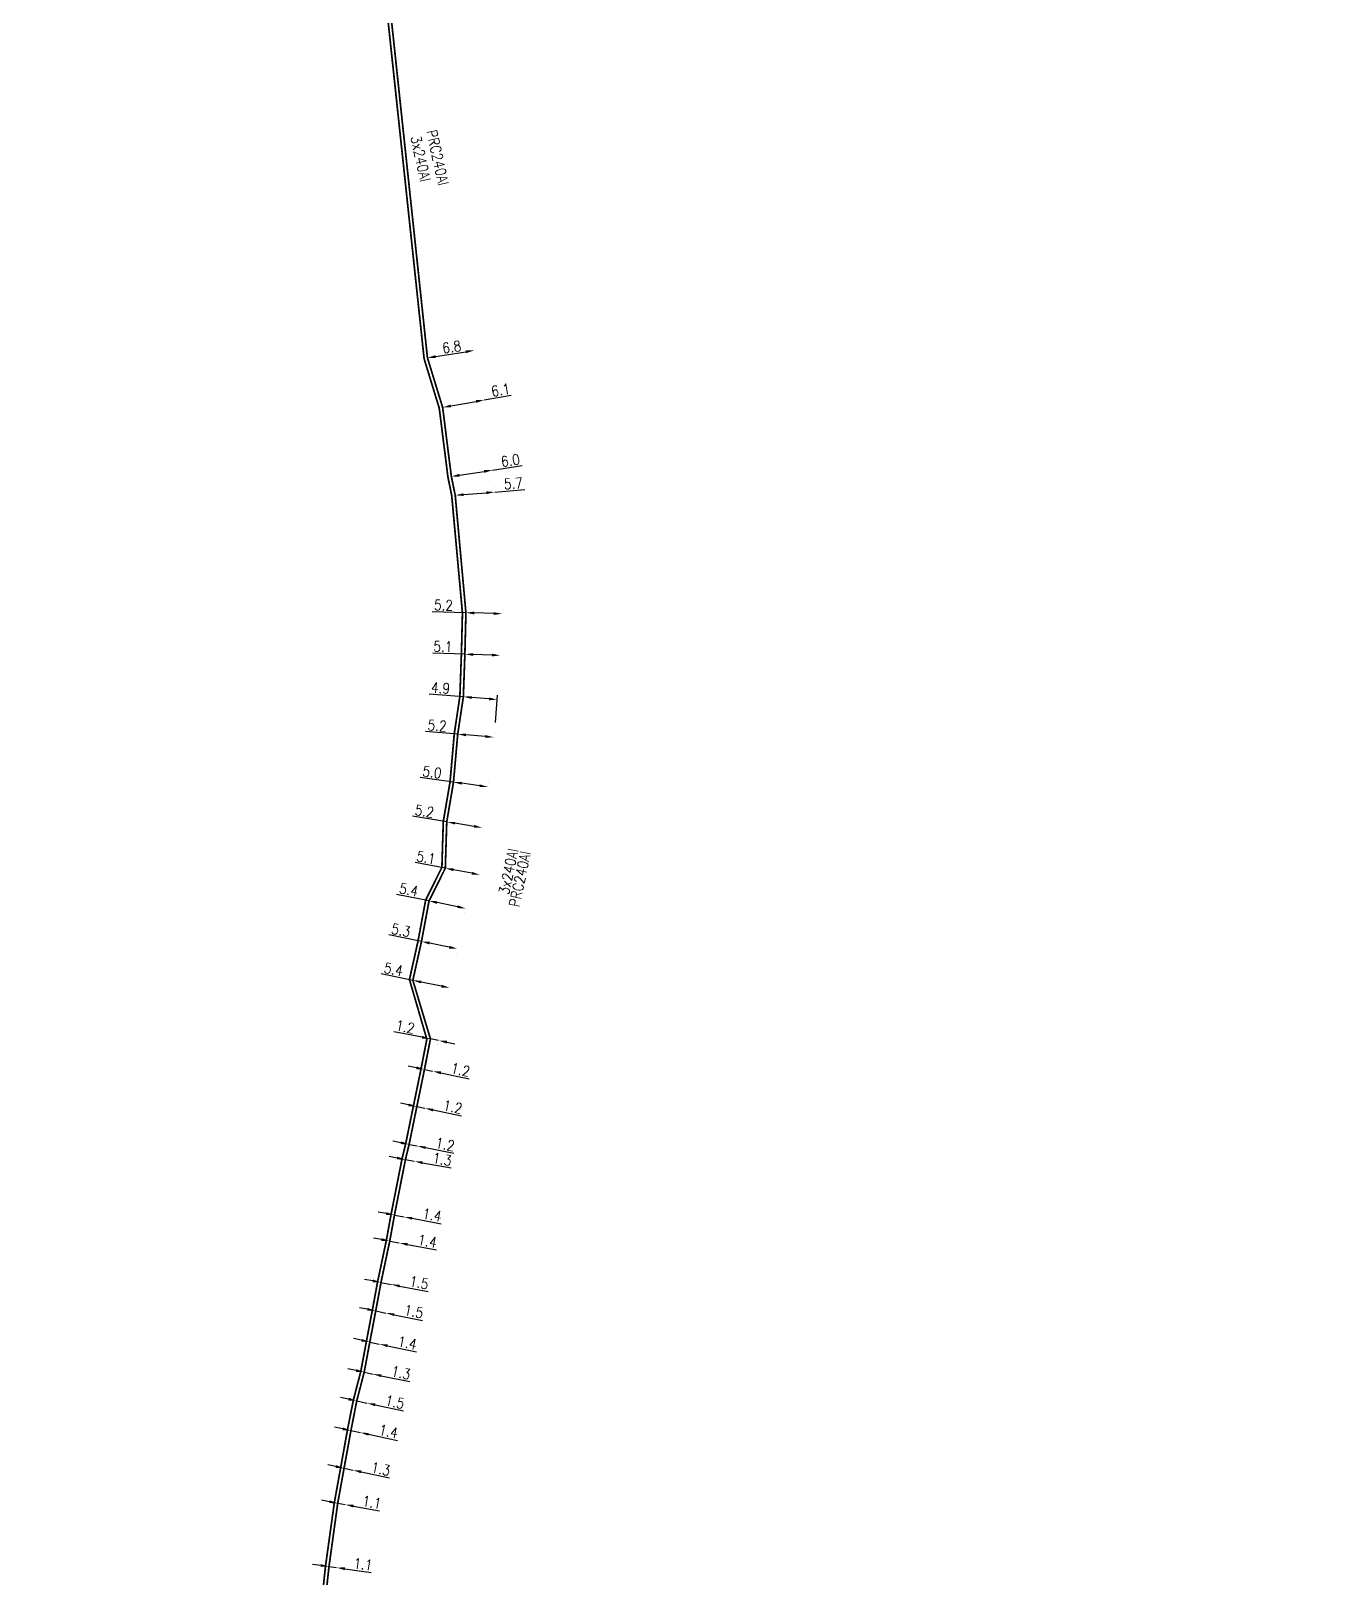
# Model space of a CAD drawing. Header units: millimetres. Extents: x 146000 to 146986, y 142991 to 144001.
# Drawn here: x 146295.6 to 146483.2, y 143273.3 to 143496 of the extents above; entities that cross this region are included whole.
import ezdxf
from ezdxf.enums import TextEntityAlignment as Align

# ---------------------------------------------------------------- set-up
doc = ezdxf.new("R2010")
doc.units = ezdxf.units.MM
doc.header["$PDMODE"] = 34
doc.layers.get('Defpoints').update_dxf_attribs({"linetype": 'CONTINUOUS'})
doc.layers.add('M_100', color=7, linetype='M_ST_6')
doc.layers.add('M_130', color=3, linetype='M_ST_15')
doc.styles.get("Standard").update_dxf_attribs({"font": 'romans.shx', "width": 0.85})
doc.linetypes.add('M_ST_15', pattern='A,5,-0.3,["XX",Standard,S=1,R=0,X=0,Y=-0.5],-2.5', length=7.8)
doc.linetypes.add('M_ST_6', pattern='A,5,-0.3,["||",Standard,S=1,R=0,X=0.35,Y=-0.5],-1.6', length=6.9)
doc.dimstyles.get("Standard").update_dxf_attribs({"dimtxt": 1.5, "dimasz": 1.2, "dimexe": 0.625, "dimexo": 0.625, "dimgap": 0.25, "dimtad": 1, "dimdec": 1, "dimzin": 0, "dimdsep": 46, "dimtxsty": 'Standard', "dimcen": -0.5, "dimadec": 0, "dimazin": 0, "dimtfac": 1, "dimtdec": 1, "dimtmove": 0, "dimatfit": 3, "dimfxl": 0, "dimtolj": 1, "dimtzin": 0, "dimarcsym": 0})

# ---------------------------------------------------------------- blocks, each defined once
blk = doc.blocks.new('*D62')
at = {"layer": 'Defpoints', "color": 0, "linetype": 'Continuous', "transparency": 16777216}
for p in [(146338.57, 143274.8), (146338.57, 143274.8), (146339.66, 143274.65)]:
    blk.add_point(p, dxfattribs=at)
at = {"layer": 'M_130', "color": 0, "linetype": 'Continuous', "lineweight": -2, "transparency": 16777216}
for p, q in [((146337.38, 143274.96), (146336.19, 143275.12)), ((146338.57, 143274.8), (146339.66, 143274.65)), ((146340.85, 143274.49), (146344.64, 143273.97))]:
    blk.add_line(p, q, dxfattribs=at)
at = {"layer": 'M_130', "color": 0, "linetype": 'Continuous', "transparency": 16777216}
for points in [[(146337.4, 143275.16), (146337.35, 143274.76), (146338.57, 143274.8)], [(146340.87, 143274.69), (146340.82, 143274.29), (146339.66, 143274.65)]]:
    blk.add_solid(points, dxfattribs=at)
at = {"layer": 'M_130', "color": 0, "linetype": 'Continuous', "transparency": 16777216, "insert": (146343.47, 143275.14), "char_height": 1.5, "attachment_point": 5, "rotation": 352.2628}
blk.add_mtext('\\A1;1.1', dxfattribs=at)
blk = doc.blocks.new('*D63')
at = {"layer": 'Defpoints', "color": 0, "linetype": 'Continuous', "transparency": 16777216}
for p in [(146339.83, 143283.93), (146339.83, 143283.93), (146340.91, 143283.73)]:
    blk.add_point(p, dxfattribs=at)
at = {"layer": 'M_130', "color": 0, "linetype": 'Continuous', "lineweight": -2, "transparency": 16777216}
for p, q in [((146338.65, 143284.14), (146337.47, 143284.35)), ((146339.83, 143283.93), (146340.91, 143283.73)), ((146342.09, 143283.52), (146345.86, 143282.84))]:
    blk.add_line(p, q, dxfattribs=at)
at = {"layer": 'M_130', "color": 0, "linetype": 'Continuous', "transparency": 16777216}
for points in [[(146338.68, 143284.33), (146338.61, 143283.94), (146339.83, 143283.93)], [(146342.13, 143283.72), (146342.06, 143283.32), (146340.91, 143283.73)]]:
    blk.add_solid(points, dxfattribs=at)
at = {"layer": 'M_130', "color": 0, "linetype": 'Continuous', "transparency": 16777216, "insert": (146344.74, 143284.06), "char_height": 1.5, "attachment_point": 5, "rotation": 349.8105}
blk.add_mtext('\\A1;1.1', dxfattribs=at)
blk = doc.blocks.new('*D64')
at = {"layer": 'Defpoints', "color": 0, "linetype": 'Continuous', "transparency": 16777216}
for p in [(146340.74, 143288.96), (146340.74, 143288.96), (146342.01, 143288.7)]:
    blk.add_point(p, dxfattribs=at)
at = {"layer": 'M_130', "color": 0, "linetype": 'Continuous', "lineweight": -2, "transparency": 16777216}
for p, q in [((146339.57, 143289.21), (146338.39, 143289.46)), ((146340.74, 143288.96), (146342.01, 143288.7)), ((146343.19, 143288.45), (146347.29, 143287.58))]:
    blk.add_line(p, q, dxfattribs=at)
at = {"layer": 'M_130', "color": 0, "linetype": 'Continuous', "transparency": 16777216}
for points in [[(146339.61, 143289.41), (146339.53, 143289.02), (146340.74, 143288.96)], [(146343.23, 143288.64), (146343.15, 143288.25), (146342.01, 143288.7)]]:
    blk.add_solid(points, dxfattribs=at)
at = {"layer": 'M_130', "color": 0, "linetype": 'Continuous', "transparency": 16777216, "insert": (146346.03, 143288.87), "char_height": 1.5, "attachment_point": 5, "rotation": 348.0854}
blk.add_mtext('\\A1;1.3', dxfattribs=at)
blk = doc.blocks.new('*D65')
at = {"layer": 'Defpoints', "color": 0, "linetype": 'Continuous', "transparency": 16777216}
for p in [(146341.73, 143294.39), (146341.73, 143294.39), (146343.1, 143294.1)]:
    blk.add_point(p, dxfattribs=at)
at = {"layer": 'M_130', "color": 0, "linetype": 'Continuous', "lineweight": -2, "transparency": 16777216}
for p, q in [((146340.55, 143294.64), (146339.38, 143294.89)), ((146341.73, 143294.39), (146343.1, 143294.1)), ((146341.6, 143293.78), (146341.6, 143293.78)), ((146342.97, 143293.49), (146342.97, 143293.49)), ((146344.27, 143293.86), (146348.43, 143292.98))]:
    blk.add_line(p, q, dxfattribs=at)
at = {"layer": 'M_130', "color": 0, "linetype": 'Continuous', "transparency": 16777216}
for points in [[(146340.59, 143294.84), (146340.51, 143294.44), (146341.73, 143294.39)], [(146344.31, 143294.05), (146344.23, 143293.66), (146343.1, 143294.1)]]:
    blk.add_solid(points, dxfattribs=at)
at = {"layer": 'M_130', "color": 0, "linetype": 'Continuous', "transparency": 16777216, "insert": (146347.14, 143294.27), "char_height": 1.5, "attachment_point": 5, "rotation": 348.0958}
blk.add_mtext('\\A1;1.4', dxfattribs=at)
blk = doc.blocks.new('*D66')
at = {"layer": 'Defpoints', "color": 0, "linetype": 'Continuous', "transparency": 16777216}
for p in [(146342.57, 143298.67), (146342.57, 143298.67), (146344.04, 143298.35)]:
    blk.add_point(p, dxfattribs=at)
at = {"layer": 'M_130', "color": 0, "linetype": 'Continuous', "lineweight": -2, "transparency": 16777216}
for p, q in [((146341.4, 143298.92), (146340.22, 143299.18)), ((146342.57, 143298.67), (146344.04, 143298.35)), ((146345.21, 143298.1), (146349.31, 143297.22))]:
    blk.add_line(p, q, dxfattribs=at)
at = {"layer": 'M_130', "color": 0, "linetype": 'Continuous', "transparency": 16777216}
for points in [[(146341.44, 143299.12), (146341.36, 143298.73), (146342.57, 143298.67)], [(146345.25, 143298.3), (146345.17, 143297.91), (146344.04, 143298.35)]]:
    blk.add_solid(points, dxfattribs=at)
at = {"layer": 'M_130', "color": 0, "linetype": 'Continuous', "transparency": 16777216, "insert": (146348.06, 143298.51), "char_height": 1.5, "attachment_point": 5, "rotation": 347.8455}
blk.add_mtext('\\A1;1.5', dxfattribs=at)
blk = doc.blocks.new('*D67')
at = {"layer": 'Defpoints', "color": 0, "linetype": 'Continuous', "transparency": 16777216}
for p in [(146343.64, 143302.8), (146343.64, 143302.8), (146344.91, 143302.54)]:
    blk.add_point(p, dxfattribs=at)
at = {"layer": 'M_130', "color": 0, "linetype": 'Continuous', "lineweight": -2, "transparency": 16777216}
for p, q in [((146342.47, 143303.05), (146341.29, 143303.29)), ((146343.51, 143302.19), (146343.51, 143302.19)), ((146343.64, 143302.8), (146344.91, 143302.54)), ((146346.09, 143302.29), (146350.19, 143301.44))]:
    blk.add_line(p, q, dxfattribs=at)
at = {"layer": 'M_130', "color": 0, "linetype": 'Continuous', "transparency": 16777216}
for points in [[(146342.51, 143303.24), (146342.43, 143302.85), (146343.64, 143302.8)], [(146346.13, 143302.49), (146346.05, 143302.1), (146344.91, 143302.54)]]:
    blk.add_solid(points, dxfattribs=at)
at = {"layer": 'M_130', "color": 0, "linetype": 'Continuous', "transparency": 16777216, "insert": (146348.93, 143302.72), "char_height": 1.5, "attachment_point": 5, "rotation": 348.2087}
blk.add_mtext('\\A1;1.3', dxfattribs=at)
blk = doc.blocks.new('*D68')
at = {"layer": 'Defpoints', "color": 0, "linetype": 'Continuous', "transparency": 16777216}
for p in [(146344.45, 143307.15), (146344.45, 143307.15), (146345.82, 143306.86)]:
    blk.add_point(p, dxfattribs=at)
at = {"layer": 'M_130', "color": 0, "linetype": 'Continuous', "lineweight": -2, "transparency": 16777216}
for p, q in [((146343.27, 143307.4), (146342.1, 143307.65)), ((146344.45, 143307.15), (146345.82, 143306.86)), ((146346.99, 143306.61), (146351.15, 143305.73))]:
    blk.add_line(p, q, dxfattribs=at)
at = {"layer": 'M_130', "color": 0, "linetype": 'Continuous', "transparency": 16777216}
for points in [[(146343.31, 143307.59), (146343.23, 143307.2), (146344.45, 143307.15)], [(146347.03, 143306.81), (146346.95, 143306.42), (146345.82, 143306.86)]]:
    blk.add_solid(points, dxfattribs=at)
at = {"layer": 'M_130', "color": 0, "linetype": 'Continuous', "transparency": 16777216, "insert": (146349.86, 143307.03), "char_height": 1.5, "attachment_point": 5, "rotation": 348.0673}
blk.add_mtext('\\A1;1.4', dxfattribs=at)
blk = doc.blocks.new('*D69')
at = {"layer": 'Defpoints', "color": 0, "linetype": 'Continuous', "transparency": 16777216}
for p in [(146345.3, 143311.62), (146345.3, 143311.62), (146346.77, 143311.33)]:
    blk.add_point(p, dxfattribs=at)
at = {"layer": 'M_130', "color": 0, "linetype": 'Continuous', "lineweight": -2, "transparency": 16777216}
for p, q in [((146344.12, 143311.86), (146342.95, 143312.09)), ((146345.3, 143311.62), (146346.77, 143311.33)), ((146347.95, 143311.09), (146352.06, 143310.27))]:
    blk.add_line(p, q, dxfattribs=at)
at = {"layer": 'M_130', "color": 0, "linetype": 'Continuous', "transparency": 16777216}
for points in [[(146344.16, 143312.05), (146344.08, 143311.66), (146345.3, 143311.62)], [(146347.99, 143311.29), (146347.91, 143310.9), (146346.77, 143311.33)]]:
    blk.add_solid(points, dxfattribs=at)
at = {"layer": 'M_130', "color": 0, "linetype": 'Continuous', "transparency": 16777216, "insert": (146350.79, 143311.55), "char_height": 1.5, "attachment_point": 5, "rotation": 348.7119}
blk.add_mtext('\\A1;1.5', dxfattribs=at)
blk = doc.blocks.new('*D70')
at = {"layer": 'Defpoints', "color": 0, "linetype": 'Continuous', "transparency": 16777216}
for p in [(146346.06, 143315.73), (146346.06, 143315.73), (146347.53, 143315.45)]:
    blk.add_point(p, dxfattribs=at)
at = {"layer": 'M_130', "color": 0, "linetype": 'Continuous', "lineweight": -2, "transparency": 16777216}
for p, q in [((146344.88, 143315.95), (146343.7, 143316.17)), ((146346.06, 143315.73), (146347.53, 143315.45)), ((146348.71, 143315.22), (146352.83, 143314.44))]:
    blk.add_line(p, q, dxfattribs=at)
at = {"layer": 'M_130', "color": 0, "linetype": 'Continuous', "transparency": 16777216}
for points in [[(146344.92, 143316.15), (146344.84, 143315.75), (146346.06, 143315.73)], [(146348.75, 143315.42), (146348.68, 143315.03), (146347.53, 143315.45)]]:
    blk.add_solid(points, dxfattribs=at)
at = {"layer": 'M_130', "color": 0, "linetype": 'Continuous', "transparency": 16777216, "insert": (146351.55, 143315.71), "char_height": 1.5, "attachment_point": 5, "rotation": 349.2628}
blk.add_mtext('\\A1;1.5', dxfattribs=at)
blk = doc.blocks.new('*D71')
at = {"layer": 'Defpoints', "color": 0, "linetype": 'Continuous', "transparency": 16777216}
for p in [(146347.32, 143321.69), (146347.32, 143321.69), (146348.69, 143321.43)]:
    blk.add_point(p, dxfattribs=at)
at = {"layer": 'M_130', "color": 0, "linetype": 'Continuous', "lineweight": -2, "transparency": 16777216}
for p, q in [((146346.14, 143321.91), (146344.96, 143322.13)), ((146347.32, 143321.69), (146348.69, 143321.43)), ((146349.87, 143321.21), (146354.05, 143320.42))]:
    blk.add_line(p, q, dxfattribs=at)
at = {"layer": 'M_130', "color": 0, "linetype": 'Continuous', "transparency": 16777216}
for points in [[(146346.18, 143322.11), (146346.1, 143321.71), (146347.32, 143321.69)], [(146349.91, 143321.4), (146349.84, 143321.01), (146348.69, 143321.43)]]:
    blk.add_solid(points, dxfattribs=at)
at = {"layer": 'M_130', "color": 0, "linetype": 'Continuous', "transparency": 16777216, "insert": (146352.74, 143321.68), "char_height": 1.5, "attachment_point": 5, "rotation": 349.3393}
blk.add_mtext('\\A1;1.4', dxfattribs=at)
blk = doc.blocks.new('*D72')
at = {"layer": 'Defpoints', "color": 0, "linetype": 'Continuous', "transparency": 16777216}
for p in [(146348, 143325.43), (146348, 143325.43), (146349.38, 143325.18)]:
    blk.add_point(p, dxfattribs=at)
at = {"layer": 'M_130', "color": 0, "linetype": 'Continuous', "lineweight": -2, "transparency": 16777216}
for p, q in [((146346.82, 143325.65), (146345.64, 143325.87)), ((146348, 143325.43), (146349.38, 143325.18)), ((146350.56, 143324.97), (146354.74, 143324.2))]:
    blk.add_line(p, q, dxfattribs=at)
at = {"layer": 'M_130', "color": 0, "linetype": 'Continuous', "transparency": 16777216}
for points in [[(146346.86, 143325.85), (146346.79, 143325.45), (146348, 143325.43)], [(146350.6, 143325.16), (146350.52, 143324.77), (146349.38, 143325.18)]]:
    blk.add_solid(points, dxfattribs=at)
at = {"layer": 'M_130', "color": 0, "linetype": 'Continuous', "transparency": 16777216, "insert": (146353.42, 143325.46), "char_height": 1.5, "attachment_point": 5, "rotation": 349.6111}
blk.add_mtext('\\A1;1.4', dxfattribs=at)
blk = doc.blocks.new('*D73')
at = {"layer": 'Defpoints', "color": 0, "linetype": 'Continuous', "transparency": 16777216}
for p in [(146349.58, 143333.43), (146349.58, 143333.43), (146350.85, 143333.2)]:
    blk.add_point(p, dxfattribs=at)
at = {"layer": 'M_130', "color": 0, "linetype": 'Continuous', "lineweight": -2, "transparency": 16777216}
for p, q in [((146348.4, 143333.65), (146347.22, 143333.87)), ((146349.58, 143333.43), (146350.85, 143333.2)), ((146352.04, 143332.98), (146356.16, 143332.22))]:
    blk.add_line(p, q, dxfattribs=at)
at = {"layer": 'M_130', "color": 0, "linetype": 'Continuous', "transparency": 16777216}
for points in [[(146348.43, 143333.85), (146348.36, 143333.45), (146349.58, 143333.43)], [(146352.07, 143333.18), (146352, 143332.78), (146350.85, 143333.2)]]:
    blk.add_solid(points, dxfattribs=at)
at = {"layer": 'M_130', "color": 0, "linetype": 'Continuous', "transparency": 16777216, "insert": (146354.87, 143333.47), "char_height": 1.5, "attachment_point": 5, "rotation": 349.5712}
blk.add_mtext('\\A1;1.3', dxfattribs=at)
blk = doc.blocks.new('*D74')
at = {"layer": 'Defpoints', "color": 0, "linetype": 'Continuous', "transparency": 16777216}
for p in [(146350.11, 143335.62), (146350.11, 143335.62), (146351.29, 143335.39)]:
    blk.add_point(p, dxfattribs=at)
at = {"layer": 'M_130', "color": 0, "linetype": 'Continuous', "lineweight": -2, "transparency": 16777216}
for p, q in [((146348.93, 143335.85), (146347.76, 143336.09)), ((146349.99, 143335.01), (146349.99, 143335.01)), ((146350.11, 143335.62), (146351.29, 143335.39)), ((146351.17, 143334.78), (146351.17, 143334.78)), ((146352.46, 143335.16), (146356.57, 143334.34))]:
    blk.add_line(p, q, dxfattribs=at)
at = {"layer": 'M_130', "color": 0, "linetype": 'Continuous', "transparency": 16777216}
for points in [[(146348.97, 143336.05), (146348.89, 143335.66), (146350.11, 143335.62)], [(146352.5, 143335.35), (146352.43, 143334.96), (146351.29, 143335.39)]]:
    blk.add_solid(points, dxfattribs=at)
at = {"layer": 'M_130', "color": 0, "linetype": 'Continuous', "transparency": 16777216, "insert": (146355.3, 143335.62), "char_height": 1.5, "attachment_point": 5, "rotation": 348.8306}
blk.add_mtext('\\A1;1.2', dxfattribs=at)
blk = doc.blocks.new('*D75')
at = {"layer": 'Defpoints', "color": 0, "linetype": 'Continuous', "transparency": 16777216}
for p in [(146351.22, 143341.06), (146351.22, 143341.06), (146352.39, 143340.82)]:
    blk.add_point(p, dxfattribs=at)
at = {"layer": 'M_130', "color": 0, "linetype": 'Continuous', "lineweight": -2, "transparency": 16777216}
for p, q in [((146350.04, 143341.3), (146348.87, 143341.54)), ((146351.22, 143341.06), (146352.39, 143340.82)), ((146353.56, 143340.58), (146357.67, 143339.74))]:
    blk.add_line(p, q, dxfattribs=at)
at = {"layer": 'M_130', "color": 0, "linetype": 'Continuous', "transparency": 16777216}
for points in [[(146350.08, 143341.49), (146350, 143341.1), (146351.22, 143341.06)], [(146353.6, 143340.77), (146353.52, 143340.38), (146352.39, 143340.82)]]:
    blk.add_solid(points, dxfattribs=at)
at = {"layer": 'M_130', "color": 0, "linetype": 'Continuous', "transparency": 16777216, "insert": (146356.4, 143341.02), "char_height": 1.5, "attachment_point": 5, "rotation": 348.428}
blk.add_mtext('\\A1;1.2', dxfattribs=at)
blk = doc.blocks.new('*D76')
at = {"layer": 'Defpoints', "color": 0, "linetype": 'Continuous', "transparency": 16777216}
for p in [(146352.32, 143346.41), (146352.32, 143346.41), (146353.5, 143346.17)]:
    blk.add_point(p, dxfattribs=at)
at = {"layer": 'M_130', "color": 0, "linetype": 'Continuous', "lineweight": -2, "transparency": 16777216}
for p, q in [((146351.15, 143346.66), (146349.97, 143346.9)), ((146352.32, 143346.41), (146353.5, 143346.17)), ((146354.67, 143345.93), (146358.77, 143345.08))]:
    blk.add_line(p, q, dxfattribs=at)
at = {"layer": 'M_130', "color": 0, "linetype": 'Continuous', "transparency": 16777216}
for points in [[(146351.19, 143346.85), (146351.11, 143346.46), (146352.32, 143346.41)], [(146354.71, 143346.12), (146354.63, 143345.73), (146353.5, 143346.17)]]:
    blk.add_solid(points, dxfattribs=at)
at = {"layer": 'M_130', "color": 0, "linetype": 'Continuous', "transparency": 16777216, "insert": (146357.51, 143346.36), "char_height": 1.5, "attachment_point": 5, "rotation": 348.3073}
blk.add_mtext('\\A1;1.2', dxfattribs=at)
blk = doc.blocks.new('*D77')
at = {"layer": 'Defpoints', "color": 0, "linetype": 'Continuous', "transparency": 16777216}
for p in [(146353.18, 143350.81), (146353.18, 143350.81), (146354.36, 143350.58)]:
    blk.add_point(p, dxfattribs=at)
at = {"layer": 'M_130', "color": 0, "linetype": 'Continuous', "lineweight": -2, "transparency": 16777216}
for p, q in [((146352, 143351.05), (146347.89, 143351.85)), ((146354.36, 143350.58), (146353.18, 143350.81)), ((146354.24, 143349.97), (146354.24, 143349.97)), ((146355.53, 143350.35), (146356.71, 143350.12))]:
    blk.add_line(p, q, dxfattribs=at)
at = {"layer": 'M_130', "color": 0, "linetype": 'Continuous', "transparency": 16777216}
for points in [[(146352.04, 143351.24), (146351.96, 143350.85), (146353.18, 143350.81)], [(146355.57, 143350.55), (146355.49, 143350.16), (146354.36, 143350.58)]]:
    blk.add_solid(points, dxfattribs=at)
at = {"layer": 'M_130', "color": 0, "linetype": 'Continuous', "transparency": 16777216, "insert": (146349.55, 143352.55), "char_height": 1.5, "attachment_point": 5, "rotation": 348.8732}
blk.add_mtext('\\A1;1.2', dxfattribs=at)
blk = doc.blocks.new('*D92')
at = {"layer": 'Defpoints', "color": 0, "linetype": 'Continuous', "transparency": 16777216}
for p in [(146350.65, 143359.25), (146355.94, 143358.18), (146355.94, 143358.18)]:
    blk.add_point(p, dxfattribs=at)
at = {"layer": 'M_130', "color": 0, "linetype": 'Continuous', "lineweight": -2, "transparency": 16777216}
for p, q in [((146350.65, 143359.25), (146346.09, 143360.18)), ((146354.77, 143358.42), (146351.83, 143359.01))]:
    blk.add_line(p, q, dxfattribs=at)
at = {"layer": 'M_130', "color": 0, "linetype": 'Continuous', "transparency": 16777216}
for points in [[(146351.87, 143359.21), (146351.79, 143358.82), (146350.65, 143359.25)], [(146354.81, 143358.61), (146354.73, 143358.22), (146355.94, 143358.18)]]:
    blk.add_solid(points, dxfattribs=at)
at = {"layer": 'M_130', "color": 0, "linetype": 'Continuous', "transparency": 16777216, "insert": (146347.87, 143360.83), "char_height": 1.5, "attachment_point": 5, "rotation": 348.5324}
blk.add_mtext('\\A1;5.4', dxfattribs=at)
blk = doc.blocks.new('*D99')
at = {"layer": 'Defpoints', "color": 0, "linetype": 'Continuous', "transparency": 16777216}
for p in [(146351.89, 143364.85), (146357.08, 143363.79), (146357.08, 143363.79)]:
    blk.add_point(p, dxfattribs=at)
at = {"layer": 'M_130', "color": 0, "linetype": 'Continuous', "lineweight": -2, "transparency": 16777216}
for p, q in [((146351.89, 143364.85), (146347.18, 143365.81)), ((146355.9, 143364.03), (146353.06, 143364.61)), ((146356.95, 143363.17), (146356.95, 143363.17))]:
    blk.add_line(p, q, dxfattribs=at)
at = {"layer": 'M_130', "color": 0, "linetype": 'Continuous', "transparency": 16777216}
for points in [[(146353.1, 143364.8), (146353.02, 143364.41), (146351.89, 143364.85)], [(146355.94, 143364.22), (146355.86, 143363.83), (146357.08, 143363.79)]]:
    blk.add_solid(points, dxfattribs=at)
at = {"layer": 'M_130', "color": 0, "linetype": 'Continuous', "transparency": 16777216, "insert": (146348.93, 143366.47), "char_height": 1.5, "attachment_point": 5, "rotation": 348.466}
blk.add_mtext('\\A1;5.3', dxfattribs=at)
blk = doc.blocks.new('*D100')
at = {"layer": 'Defpoints', "color": 0, "linetype": 'Continuous', "transparency": 16777216}
for p in [(146352.98, 143370.69), (146358.27, 143369.62), (146358.27, 143369.62)]:
    blk.add_point(p, dxfattribs=at)
at = {"layer": 'M_130', "color": 0, "linetype": 'Continuous', "lineweight": -2, "transparency": 16777216}
for p, q in [((146352.98, 143370.69), (146348.28, 143371.64)), ((146352.85, 143370.08), (146352.85, 143370.08)), ((146357.09, 143369.86), (146354.15, 143370.45)), ((146358.15, 143369.01), (146358.15, 143369.01))]:
    blk.add_line(p, q, dxfattribs=at)
at = {"layer": 'M_130', "color": 0, "linetype": 'Continuous', "transparency": 16777216}
for points in [[(146354.19, 143370.65), (146354.11, 143370.26), (146352.98, 143370.69)], [(146357.13, 143370.05), (146357.05, 143369.66), (146358.27, 143369.62)]]:
    blk.add_solid(points, dxfattribs=at)
at = {"layer": 'M_130', "color": 0, "linetype": 'Continuous', "transparency": 16777216, "insert": (146350.06, 143372.3), "char_height": 1.5, "attachment_point": 5, "rotation": 348.5503}
blk.add_mtext('\\A1;5.4', dxfattribs=at)
blk = doc.blocks.new('*D101')
at = {"layer": 'Defpoints', "color": 0, "linetype": 'Continuous', "transparency": 16777216}
for p in [(146355.32, 143375.4), (146360.33, 143374.45), (146360.33, 143374.45)]:
    blk.add_point(p, dxfattribs=at)
at = {"layer": 'M_130', "color": 0, "linetype": 'Continuous', "lineweight": -2, "transparency": 16777216}
for p, q in [((146355.32, 143375.4), (146350.99, 143376.22)), ((146359.15, 143374.67), (146356.5, 143375.17))]:
    blk.add_line(p, q, dxfattribs=at)
at = {"layer": 'M_130', "color": 0, "linetype": 'Continuous', "transparency": 16777216}
for points in [[(146356.54, 143375.37), (146356.46, 143374.98), (146355.32, 143375.4)], [(146359.19, 143374.87), (146359.12, 143374.47), (146360.33, 143374.45)]]:
    blk.add_solid(points, dxfattribs=at)
at = {"layer": 'M_130', "color": 0, "linetype": 'Continuous', "transparency": 16777216, "insert": (146352.55, 143376.94), "char_height": 1.5, "attachment_point": 5, "rotation": 349.2646}
blk.add_mtext('\\A1;5.1', dxfattribs=at)
blk = doc.blocks.new('*D102')
at = {"layer": 'Defpoints', "color": 0, "linetype": 'Continuous', "transparency": 16777216}
for p in [(146355.53, 143382.08), (146360.66, 143381.24), (146360.66, 143381.24)]:
    blk.add_point(p, dxfattribs=at)
at = {"layer": 'M_130', "color": 0, "linetype": 'Continuous', "lineweight": -2, "transparency": 16777216}
for p, q in [((146355.53, 143382.08), (146350.59, 143382.89)), ((146359.48, 143381.43), (146356.71, 143381.89))]:
    blk.add_line(p, q, dxfattribs=at)
at = {"layer": 'M_130', "color": 0, "linetype": 'Continuous', "transparency": 16777216}
for points in [[(146356.75, 143382.08), (146356.68, 143381.69), (146355.53, 143382.08)], [(146359.51, 143381.63), (146359.44, 143381.23), (146360.66, 143381.24)]]:
    blk.add_solid(points, dxfattribs=at)
at = {"layer": 'M_130', "color": 0, "linetype": 'Continuous', "transparency": 16777216, "insert": (146352.32, 143383.62), "char_height": 1.5, "attachment_point": 5, "rotation": 350.6466}
blk.add_mtext('\\A1;5.2', dxfattribs=at)
blk = doc.blocks.new('*D103')
at = {"layer": 'Defpoints', "color": 0, "linetype": 'Continuous', "transparency": 16777216}
for p in [(146356.5, 143387.8), (146361.46, 143387.12), (146361.46, 143387.12)]:
    blk.add_point(p, dxfattribs=at)
at = {"layer": 'M_130', "color": 0, "linetype": 'Continuous', "lineweight": -2, "transparency": 16777216}
for p, q in [((146356.5, 143387.8), (146351.71, 143388.45)), ((146356.59, 143388.42), (146356.59, 143388.42)), ((146360.27, 143387.28), (146357.69, 143387.64)), ((146361.54, 143387.74), (146361.54, 143387.74))]:
    blk.add_line(p, q, dxfattribs=at)
at = {"layer": 'M_130', "color": 0, "linetype": 'Continuous', "transparency": 16777216}
for points in [[(146357.72, 143387.83), (146357.66, 143387.44), (146356.5, 143387.8)], [(146360.29, 143387.48), (146360.24, 143387.09), (146361.46, 143387.12)]]:
    blk.add_solid(points, dxfattribs=at)
at = {"layer": 'M_130', "color": 0, "linetype": 'Continuous', "transparency": 16777216, "insert": (146353.42, 143389.23), "char_height": 1.5, "attachment_point": 5, "rotation": 352.2182}
blk.add_mtext('\\A1;5.0', dxfattribs=at)
blk = doc.blocks.new('*D104')
at = {"layer": 'Defpoints', "color": 0, "linetype": 'Continuous', "transparency": 16777216}
for p in [(146357.11, 143394.71), (146362.29, 143394.28), (146362.29, 143394.28)]:
    blk.add_point(p, dxfattribs=at)
at = {"layer": 'M_130', "color": 0, "linetype": 'Continuous', "lineweight": -2, "transparency": 16777216}
for p, q in [((146357.11, 143394.71), (146352.49, 143395.08)), ((146357.16, 143395.33), (146357.16, 143395.33)), ((146361.1, 143394.38), (146358.3, 143394.61)), ((146362.34, 143394.91), (146362.34, 143394.91))]:
    blk.add_line(p, q, dxfattribs=at)
at = {"layer": 'M_130', "color": 0, "linetype": 'Continuous', "transparency": 16777216}
for points in [[(146358.32, 143394.81), (146358.29, 143394.41), (146357.11, 143394.71)], [(146361.11, 143394.58), (146361.08, 143394.18), (146362.29, 143394.28)]]:
    blk.add_solid(points, dxfattribs=at)
at = {"layer": 'M_130', "color": 0, "linetype": 'Continuous', "transparency": 16777216, "insert": (146354.15, 143395.95), "char_height": 1.5, "attachment_point": 5, "rotation": 355.3409}
blk.add_mtext('\\A1;5.2', dxfattribs=at)
blk = doc.blocks.new('*D105')
at = {"layer": 'Defpoints', "color": 0, "linetype": 'Continuous', "transparency": 16777216}
for p in [(146357.92, 143400.1), (146362.8, 143399.7), (146362.48, 143395.79)]:
    blk.add_point(p, dxfattribs=at)
at = {"layer": 'M_130', "color": 0, "linetype": 'Continuous', "lineweight": -2, "transparency": 16777216}
for p, q in [((146357.92, 143400.1), (146353.01, 143400.5)), ((146361.6, 143399.8), (146359.11, 143400)), ((146362.53, 143396.41), (146362.85, 143400.33))]:
    blk.add_line(p, q, dxfattribs=at)
at = {"layer": 'M_130', "color": 0, "linetype": 'Continuous', "transparency": 16777216}
for points in [[(146359.13, 143400.2), (146359.1, 143399.8), (146357.92, 143400.1)], [(146361.62, 143400), (146361.59, 143399.6), (146362.8, 143399.7)]]:
    blk.add_solid(points, dxfattribs=at)
at = {"layer": 'M_130', "color": 0, "linetype": 'Continuous', "transparency": 16777216, "insert": (146354.64, 143401.37), "char_height": 1.5, "attachment_point": 5, "rotation": 355.3422}
blk.add_mtext('\\A1;4.9', dxfattribs=at)
blk = doc.blocks.new('*D106')
at = {"layer": 'Defpoints', "color": 0, "linetype": 'Continuous', "transparency": 16777216}
for p in [(146358.14, 143406.23), (146363.24, 143406.07), (146363.24, 143406.07)]:
    blk.add_point(p, dxfattribs=at)
at = {"layer": 'M_130', "color": 0, "linetype": 'Continuous', "lineweight": -2, "transparency": 16777216}
for p, q in [((146358.14, 143406.23), (146353.54, 143406.37)), ((146362.04, 143406.11), (146359.34, 143406.19))]:
    blk.add_line(p, q, dxfattribs=at)
at = {"layer": 'M_130', "color": 0, "linetype": 'Continuous', "transparency": 16777216}
for points in [[(146359.35, 143406.39), (146359.33, 143405.99), (146358.14, 143406.23)], [(146362.04, 143406.31), (146362.03, 143405.91), (146363.24, 143406.07)]]:
    blk.add_solid(points, dxfattribs=at)
at = {"layer": 'M_130', "color": 0, "linetype": 'Continuous', "transparency": 16777216, "insert": (146354.98, 143407.33), "char_height": 1.5, "attachment_point": 5, "rotation": 358.2058}
blk.add_mtext('\\A1;5.1', dxfattribs=at)
blk = doc.blocks.new('*D107')
at = {"layer": 'Defpoints', "color": 0, "linetype": 'Continuous', "transparency": 16777216}
for p in [(146358.29, 143412.21), (146363.49, 143412.06), (146363.49, 143412.06)]:
    blk.add_point(p, dxfattribs=at)
at = {"layer": 'M_130', "color": 0, "linetype": 'Continuous', "lineweight": -2, "transparency": 16777216}
for p, q in [((146358.29, 143412.21), (146353.45, 143412.35)), ((146358.31, 143412.83), (146358.31, 143412.83)), ((146362.29, 143412.09), (146359.49, 143412.17)), ((146363.51, 143412.68), (146363.51, 143412.68))]:
    blk.add_line(p, q, dxfattribs=at)
at = {"layer": 'M_130', "color": 0, "linetype": 'Continuous', "transparency": 16777216}
for points in [[(146359.5, 143412.37), (146359.49, 143411.97), (146358.29, 143412.21)], [(146362.3, 143412.29), (146362.29, 143411.89), (146363.49, 143412.06)]]:
    blk.add_solid(points, dxfattribs=at)
at = {"layer": 'M_130', "color": 0, "linetype": 'Continuous', "transparency": 16777216, "insert": (146355.06, 143413.3), "char_height": 1.5, "attachment_point": 5, "rotation": 358.3395}
blk.add_mtext('\\A1;5.2', dxfattribs=at)
blk = doc.blocks.new('*D108')
at = {"layer": 'Defpoints', "color": 0, "linetype": 'Continuous', "transparency": 16777216}
for p in [(146352.75, 143448.93), (146359.46, 143449.99), (146359.46, 143449.99)]:
    blk.add_point(p, dxfattribs=at)
at = {"layer": 'M_130', "color": 0, "linetype": 'Continuous', "lineweight": -2, "transparency": 16777216}
for p, q in [((146352.84, 143448.32), (146352.84, 143448.32)), ((146353.93, 143449.12), (146358.28, 143449.8)), ((146359.56, 143449.37), (146359.56, 143449.37))]:
    blk.add_line(p, q, dxfattribs=at)
at = {"layer": 'M_130', "color": 0, "linetype": 'Continuous', "transparency": 16777216}
for points in [[(146358.25, 143450), (146358.31, 143449.6), (146359.46, 143449.99)], [(146353.9, 143449.32), (146353.96, 143448.92), (146352.75, 143448.93)]]:
    blk.add_solid(points, dxfattribs=at)
at = {"layer": 'M_130', "color": 0, "linetype": 'Continuous', "transparency": 16777216, "insert": (146356.24, 143450.49), "char_height": 1.5, "attachment_point": 5, "rotation": 8.9035}
blk.add_mtext('\\A1;6.8', dxfattribs=at)
blk = doc.blocks.new('*D109')
at = {"layer": 'Defpoints', "color": 0, "linetype": 'Continuous', "transparency": 16777216}
for p in [(146354.94, 143441.78), (146360.94, 143442.86), (146360.94, 143442.86)]:
    blk.add_point(p, dxfattribs=at)
at = {"layer": 'M_130', "color": 0, "linetype": 'Continuous', "lineweight": -2, "transparency": 16777216}
for p, q in [((146360.94, 143442.86), (146364.82, 143443.56)), ((146356.12, 143441.99), (146359.76, 143442.65))]:
    blk.add_line(p, q, dxfattribs=at)
at = {"layer": 'M_130', "color": 0, "linetype": 'Continuous', "transparency": 16777216}
for points in [[(146356.08, 143442.19), (146356.15, 143441.79), (146354.94, 143441.78)], [(146359.72, 143442.85), (146359.79, 143442.45), (146360.94, 143442.86)]]:
    blk.add_solid(points, dxfattribs=at)
at = {"layer": 'M_130', "color": 0, "linetype": 'Continuous', "transparency": 16777216, "insert": (146363.29, 143444.3), "char_height": 1.5, "attachment_point": 5, "rotation": 10.2576}
blk.add_mtext('\\A1;6.1', dxfattribs=at)
blk = doc.blocks.new('*D110')
at = {"layer": 'Defpoints', "color": 0, "linetype": 'Continuous', "transparency": 16777216}
for p in [(146362.12, 143432.75), (146362.12, 143432.75), (146356.19, 143431.84)]:
    blk.add_point(p, dxfattribs=at)
at = {"layer": 'M_130', "color": 0, "linetype": 'Continuous', "lineweight": -2, "transparency": 16777216}
for p, q in [((146357.37, 143432.02), (146360.93, 143432.56)), ((146362.12, 143432.75), (146366.38, 143433.4))]:
    blk.add_line(p, q, dxfattribs=at)
at = {"layer": 'M_130', "color": 0, "linetype": 'Continuous', "transparency": 16777216}
for points in [[(146357.34, 143432.22), (146357.41, 143431.82), (146356.19, 143431.84)], [(146360.9, 143432.76), (146360.96, 143432.37), (146362.12, 143432.75)]]:
    blk.add_solid(points, dxfattribs=at)
at = {"layer": 'M_130', "color": 0, "linetype": 'Continuous', "transparency": 16777216, "insert": (146364.69, 143434.15), "char_height": 1.5, "attachment_point": 5, "rotation": 8.7164}
blk.add_mtext('\\A1;6.0', dxfattribs=at)
blk = doc.blocks.new('*D111')
at = {"layer": 'Defpoints', "color": 0, "linetype": 'Continuous', "transparency": 16777216}
for p in [(146356.75, 143429.13), (146362.43, 143429.59), (146362.43, 143429.59)]:
    blk.add_point(p, dxfattribs=at)
at = {"layer": 'M_130', "color": 0, "linetype": 'Continuous', "lineweight": -2, "transparency": 16777216}
for p, q in [((146362.38, 143430.22), (146362.38, 143430.22)), ((146362.43, 143429.59), (146366.79, 143429.95)), ((146356.7, 143429.75), (146356.7, 143429.75)), ((146357.94, 143429.23), (146361.23, 143429.5))]:
    blk.add_line(p, q, dxfattribs=at)
at = {"layer": 'M_130', "color": 0, "linetype": 'Continuous', "transparency": 16777216}
for points in [[(146357.93, 143429.43), (146357.96, 143429.03), (146356.75, 143429.13)], [(146361.22, 143429.7), (146361.25, 143429.3), (146362.43, 143429.59)]]:
    blk.add_solid(points, dxfattribs=at)
at = {"layer": 'M_130', "color": 0, "linetype": 'Continuous', "transparency": 16777216, "insert": (146365.12, 143430.82), "char_height": 1.5, "attachment_point": 5, "rotation": 4.6971}
blk.add_mtext('\\A1;5.7', dxfattribs=at)

msp = doc.modelspace()

# ---------------------------------------------------------------- linework, layer by layer
at = {"layer": 'M_100', "flags": 128}
msp.add_lwpolyline([(146450.14, 142999.99, 0.25, 0.25, 0), (146451.49, 143006.4, 0.25, 0.25, 0), (146446.55, 143013.93, 0.25, 0.25, 0), (146445.23, 143016.05, 0.25, 0.25, 0), (146443.43, 143019.31, 0.25, 0.25, 0), (146441.72, 143022.39, 0.25, 0.25, 0), (146440.26, 143025.28, 0.25, 0.25, 0), (146439, 143027.12, 0.25, 0.25, 0), (146437.8, 143029.79, 0.25, 0.25, 0), (146432.73, 143039.14, 0.25, 0.25, 0), (146429.87, 143044.41, 0.25, 0.25, 0), (146427.92, 143047.97, 0.25, 0.25, 0), (146426.7, 143050.04, 0.25, 0.25, 0), (146426.7, 143050.04, 0.25, 0.25, 0), (146424.79, 143053.66, 0.25, 0.25, 0), (146419.27, 143064.06, 0.25, 0.25, 0), (146416.39, 143069.35, 0.25, 0.25, 0), (146414.16, 143073.47, 0.25, 0.25, 0), (146411.23, 143078.83, 0.25, 0.25, 0), (146409.98, 143081.29, 0.25, 0.25, 0), (146407.63, 143085.41, 0.25, 0.25, 0), (146404.42, 143091, 0.25, 0.25, 0), (146403.53, 143092.98, 0.25, 0.25, 0), (146400.34, 143098.74, 0.25, 0.25, 0), (146397.72, 143103.67, 0.25, 0.25, 0), (146395.13, 143107.81, 0.25, 0.25, 0), (146394.2, 143109.29, 0.25, 0.25, 0), (146392.49, 143113.19, 0.25, 0.25, 0), (146391.27, 143115.47, 0.25, 0.25, 0), (146389.47, 143118.83, 0.25, 0.25, 0), (146387.67, 143122.19, 0.25, 0.25, 0), (146385.88, 143125.54, 0.25, 0.25, 0), (146384.26, 143128.56, 0.25, 0.25, 0), (146382.87, 143131.16, 0.25, 0.25, 0), (146380.97, 143134.73, 0.25, 0.25, 0), (146379.59, 143137.3, 0.25, 0.25, 0), (146377.64, 143140.73, 0.25, 0.25, 0), (146376.44, 143142.84, 0.25, 0.25, 0), (146375.15, 143145.31, 0.25, 0.25, 0), (146373.75, 143148.01, 0.25, 0.25, 0), (146372.67, 143150.08, 0.25, 0.25, 0), (146370.68, 143153.57, 0.25, 0.25, 0), (146369.52, 143155.62, 0.25, 0.25, 0), (146367.66, 143159.14, 0.25, 0.25, 0), (146366.51, 143161.32, 0.25, 0.25, 0), (146365.17, 143163.71, 0.25, 0.25, 0), (146363.95, 143165.99, 0.25, 0.25, 0), (146361.35, 143170.76, 0.25, 0.25, 0), (146359.82, 143173.58, 0.25, 0.25, 0), (146358.41, 143176.16, 0.25, 0.25, 0), (146357.22, 143178.49, 0.25, 0.25, 0), (146355.92, 143181.02, 0.25, 0.25, 0), (146354.5, 143183.46, 0.25, 0.25, 0), (146353.41, 143185.23, 0.25, 0.25, 0), (146351.55, 143189.27, 0.25, 0.25, 0), (146350.38, 143191.69, 0.25, 0.25, 0), (146349.75, 143193.32, 0.25, 0.25, 0), (146349.01, 143194.88, 0.25, 0.25, 0), (146348.11, 143196.78, 0.25, 0.25, 0), (146345.86, 143201.76, 0.25, 0.25, 0), (146345.22, 143203.52, 0.25, 0.25, 0), (146344.36, 143207.72, 0.25, 0.25, 0), (146343.06, 143212.05, 0.25, 0.25, 0), (146341.6, 143216.95, 0.25, 0.25, 0), (146340.36, 143221.28, 0.25, 0.25, 0), (146339.3, 143226.12, 0.25, 0.25, 0), (146338.31, 143234.54, 0.25, 0.25, 0), (146337.37, 143242.71, 0.25, 0.25, 0), (146337.23, 143247.5, 0.25, 0.25, 0), (146337.09, 143252.22, 0.25, 0.25, 0), (146337.19, 143256.53, 0.25, 0.25, 0), (146337.13, 143261.11, 0.25, 0.25, 0), (146337.29, 143265.68, 0.25, 0.25, 0), (146337.65, 143270.95, 0.25, 0.25, 0), (146338.07, 143274.86, 0.25, 0.25, 0), (146339.34, 143284, 0.25, 0.25, 0), (146340.25, 143289.05, 0.25, 0.25, 0), (146341.23, 143294.48, 0.25, 0.25, 0), (146342.08, 143298.78, 0.25, 0.25, 0), (146343.15, 143302.91, 0.25, 0.25, 0), (146343.96, 143307.24, 0.25, 0.25, 0), (146344.81, 143311.71, 0.25, 0.25, 0), (146345.57, 143315.82, 0.25, 0.25, 0), (146346.83, 143321.78, 0.25, 0.25, 0), (146347.51, 143325.53, 0.25, 0.25, 0), (146349.09, 143333.54, 0.25, 0.25, 0), (146349.62, 143335.73, 0.25, 0.25, 0), (146350.73, 143341.16, 0.25, 0.25, 0), (146351.83, 143346.51, 0.25, 0.25, 0), (146352.66, 143350.78, 0.25, 0.25, 0), (146350.16, 143359.36, 0.25, 0.25, 0), (146351.4, 143364.95, 0.25, 0.25, 0), (146352.5, 143370.85, 0.25, 0.25, 0), (146354.83, 143375.52, 0.25, 0.25, 0), (146355.03, 143382.13, 0.25, 0.25, 0), (146356.01, 143387.86, 0.25, 0.25, 0), (146356.61, 143394.76, 0.25, 0.25, 0), (146357.42, 143400.15, 0.25, 0.25, 0), (146357.64, 143406.24, 0.25, 0.25, 0), (146357.79, 143412.16, 0.25, 0.25, 0), (146356.25, 143429.05, 0.25, 0.25, 0), (146355.7, 143431.76, 0.25, 0.25, 0), (146354.45, 143441.67, 0.25, 0.25, 0), (146352.27, 143448.79, 0.25, 0.25, 0), (146343.13, 143534.5, 0.25, 0.25, 0), (146340.87, 143545.49, 0.25, 0.25, 0), (146339.13, 143554.69, 0.25, 0.25, 0), (146333.6, 143562.98, 0.25, 0.25, 0), (146335.54, 143575.76, 0.25, 0.25, 0), (146333.26, 143594.88, 0.25, 0.25, 0), (146329.19, 143608.91, 0.25, 0.25, 0), (146327.96, 143615.81, 0.25, 0.25, 0), (146326.65, 143622.64, 0.25, 0.25, 0), (146325.56, 143629.48, 0.25, 0.25, 0), (146324.33, 143636.33, 0.25, 0.25, 0), (146323.16, 143642.77, 0.25, 0.25, 0), (146321.37, 143662.92, 0.25, 0.25, 0), (146321.76, 143677.35, 0.25, 0.25, 0), (146323.35, 143688.05, 0.25, 0.25, 0), (146327.31, 143701.02, 0.25, 0.25, 0), (146331.1, 143711.34, 0.25, 0.25, 0), (146336.5, 143722.98, 0.25, 0.25, 0), (146344.25, 143741.52, 0.25, 0.25, 0), (146352.14, 143759.41, 0.25, 0.25, 0), (146362.37, 143784.2, 0.25, 0.25, 0), (146368.08, 143797.55, 0.25, 0.25, 0), (146381.54, 143828.75, 0.25, 0.25, 0), (146399.88, 143868.33, 0.25, 0.25, 0), (146411.08, 143889.42, 0.25, 0.25, 0), (146421.67, 143905.81, 0.25, 0.25, 0), (146429.34, 143916.95, 0.25, 0.25, 0), (146440.88, 143932.75, 0.25, 0.25, 0), (146445.83, 143939.17, 0.25, 0.25, 0), (146452.07, 143949.28, 0.25, 0.25, 0), (146461.24, 143961.48, 0.25, 0.25, 0), (146464.93, 143965.24, 0.25, 0.25, 0), (146476.09, 143979, 0.25, 0.25, 0), (146482.27, 143987.97, 0.25, 0.25, 0.395927), (146482.17, 143988.64, 0.25, 0.25, 0), (146472.46, 143996.28, 0.25, 0.25, 0.340641), (146471.85, 143996.29, 0.25, 0.25, 0), (146468.78, 143993.98, 0.25, 0.25, 0), (146463.93, 143990.8, 0.25, 0.25, -0.409164), (146463.25, 143990.94, 0.25, 0.25, 0), (146460.22, 143995.4, 0.25, 0.25, -0.413507), (146460.35, 143996.09, 0.25, 0.25, 0), (146460.93, 143996.48, 0, 0, 0)], format="xyseb", dxfattribs=at)
at = {"layer": 'M_130', "const_width": 0.25, "flags": 128}
msp.add_lwpolyline([(146461.21, 143996.07), (146461.04, 143995.96, 0.413507), (146460.91, 143995.26), (146463.38, 143991.63, 0.409164), (146464.07, 143991.49), (146468.5, 143994.39), (146471.86, 143996.92, -0.340641), (146472.47, 143996.92), (146482.85, 143988.75, -0.395927), (146482.95, 143988.07), (146476.49, 143978.7), (146465.3, 143964.91), (146461.62, 143961.16), (146452.49, 143949), (146446.24, 143938.88), (146441.28, 143932.45), (146429.75, 143916.67), (146422.09, 143905.53), (146411.52, 143889.17), (146400.32, 143868.1), (146382, 143828.55), (146368.54, 143797.35), (146362.83, 143784.01), (146352.6, 143759.21), (146344.71, 143741.32), (146336.95, 143722.78), (146331.57, 143711.15), (146327.78, 143700.86), (146323.83, 143687.94), (146322.26, 143677.31), (146321.88, 143662.94), (146323.65, 143642.84), (146324.82, 143636.42), (146326.05, 143629.57), (146327.14, 143622.73), (146328.45, 143615.9), (146329.68, 143609), (146333.76, 143594.98), (146336.05, 143575.76), (146334.12, 143563.1), (146339.61, 143554.87), (146341.36, 143545.62), (146343.62, 143534.59), (146352.75, 143448.93), (146354.94, 143441.78), (146356.19, 143431.84), (146356.75, 143429.13), (146358.29, 143412.21), (146358.14, 143406.23), (146357.92, 143400.1), (146357.11, 143394.71), (146356.5, 143387.8), (146355.53, 143382.08), (146355.32, 143375.4), (146352.98, 143370.69), (146351.89, 143364.85), (146350.65, 143359.25), (146353.18, 143350.81), (146352.32, 143346.41), (146351.22, 143341.06), (146350.11, 143335.62), (146349.58, 143333.43), (146348, 143325.43), (146347.32, 143321.69), (146346.06, 143315.73), (146345.3, 143311.62), (146344.45, 143307.15), (146343.64, 143302.8), (146342.57, 143298.67), (146341.73, 143294.39), (146340.74, 143288.96), (146339.83, 143283.93), (146338.57, 143274.8), (146338.15, 143270.91), (146337.79, 143265.65), (146337.63, 143261.1), (146337.69, 143256.53), (146337.59, 143252.23), (146337.73, 143247.52), (146337.86, 143242.75), (146339.8, 143226.2), (146342.08, 143217.1), (146344.84, 143207.84), (146345.69, 143203.67), (146345.97, 143202.86), (146333.18, 143196.58), (146296.09, 143181.64, 0.428165), (146295.82, 143180.97), (146297.74, 143176.78)], format="xyb", dxfattribs=at)

# ---------------------------------------------------------------- texts
at = {"layer": 'M_100', "linetype": 'Continuous', "width": 0.85}
for rotation, p in [(282.5288, (146351.77, 143477.61)), (78.0574, (146364.42, 143374.94))]:
    msp.add_text('3x240Al', height=1.5, rotation=rotation, dxfattribs=at).set_placement(p, align=Align.MIDDLE)
at = {"layer": 'M_130', "linetype": 'Continuous', "width": 0.85}
for rotation, p in [(282.5288, (146354.21, 143477.77)), (78.0574, (146366.06, 143373.85))]:
    msp.add_text('PRC240Al', height=1.5, rotation=rotation, dxfattribs=at).set_placement(p, align=Align.MIDDLE)

# ---------------------------------------------------------------- dimensions: what is measured, and where the dimension line sits
at = {"layer": 'M_130', "linetype": 'Continuous'}
for base, p1, p2, angle, picture, middle in [((146359.46, 143449.99), (146352.75, 143448.93), (146359.46, 143449.99), 188.9035, '*D108', (146356.39, 143449.5)), ((146360.94, 143442.86), (146354.94, 143441.78), (146360.94, 143442.86), 190.2576, '*D109', (146363.47, 143443.32)), ((146362.12, 143432.75), (146356.19, 143431.84), (146362.12, 143432.75), 188.7164, '*D110', (146364.84, 143433.16)), ((146362.43, 143429.59), (146356.75, 143429.13), (146362.43, 143429.59), 184.6971, '*D111', (146365.21, 143429.82)), ((146363.49, 143412.06), (146358.29, 143412.21), (146363.49, 143412.06), 178.3395, '*D107', (146355.04, 143412.3)), ((146363.24, 143406.07), (146358.14, 143406.23), (146363.24, 143406.07), 178.2058, '*D106', (146354.95, 143406.33)), ((146362.8, 143399.7), (146357.92, 143400.1), (146362.48, 143395.79), 175.3422, '*D105', (146354.56, 143400.37)), ((146362.29, 143394.28), (146357.11, 143394.71), (146362.29, 143394.28), 175.3409, '*D104', (146354.07, 143394.95)), ((146361.46, 143387.12), (146356.5, 143387.8), (146361.46, 143387.12), 172.2182, '*D103', (146353.28, 143388.24)), ((146360.66, 143381.24), (146355.53, 143382.08), (146360.66, 143381.24), 170.6466, '*D102', (146352.15, 143382.64)), ((146360.33, 143374.45), (146355.32, 143375.4), (146360.33, 143374.45), 169.2646, '*D101', (146352.37, 143375.96)), ((146358.27, 143369.62), (146352.98, 143370.69), (146358.27, 143369.62), 168.5503, '*D100', (146349.86, 143371.32)), ((146357.08, 143363.79), (146351.89, 143364.85), (146357.08, 143363.79), 168.466, '*D99', (146348.73, 143365.49)), ((146355.94, 143358.18), (146350.65, 143359.25), (146355.94, 143358.18), 168.5324, '*D92', (146347.67, 143359.85)), ((146353.18, 143350.81), (146354.36, 143350.58), (146353.18, 143350.81), 168.8732, '*D77', (146349.36, 143351.57)), ((146352.32, 143346.41), (146353.5, 143346.17), (146352.32, 143346.41), 168.3073, '*D76', (146357.31, 143345.38)), ((146351.22, 143341.06), (146352.39, 143340.82), (146351.22, 143341.06), 168.428, '*D75', (146356.2, 143340.04)), ((146350.11, 143335.62), (146351.29, 143335.39), (146350.11, 143335.62), 168.8306, '*D74', (146355.11, 143334.63)), ((146349.58, 143333.43), (146350.85, 143333.2), (146349.58, 143333.43), 169.5712, '*D73', (146354.69, 143332.49)), ((146348, 143325.43), (146349.38, 143325.18), (146348, 143325.43), 169.6111, '*D72', (146353.24, 143324.47)), ((146347.32, 143321.69), (146348.69, 143321.43), (146347.32, 143321.69), 169.3393, '*D71', (146352.55, 143320.7)), ((146346.06, 143315.73), (146347.53, 143315.45), (146346.06, 143315.73), 169.2628, '*D70', (146351.36, 143314.72)), ((146345.3, 143311.62), (146346.77, 143311.33), (146345.3, 143311.62), 168.7119, '*D69', (146350.59, 143310.57)), ((146344.45, 143307.15), (146345.82, 143306.86), (146344.45, 143307.15), 168.0673, '*D68', (146349.66, 143306.05)), ((146343.64, 143302.8), (146344.91, 143302.54), (146343.64, 143302.8), 168.2087, '*D67', (146348.73, 143301.74)), ((146342.57, 143298.67), (146344.04, 143298.35), (146342.57, 143298.67), 167.8455, '*D66', (146347.84, 143297.53)), ((146341.73, 143294.39), (146343.1, 143294.1), (146341.73, 143294.39), 168.0958, '*D65', (146346.94, 143293.29)), ((146340.74, 143288.96), (146342.01, 143288.7), (146340.74, 143288.96), 168.0854, '*D64', (146345.82, 143287.89)), ((146339.83, 143283.93), (146340.91, 143283.73), (146339.83, 143283.93), 169.8105, '*D63', (146344.57, 143283.07)), ((146338.57, 143274.8), (146339.66, 143274.65), (146338.57, 143274.8), 172.2628, '*D62', (146343.34, 143274.15))]:
    dim = msp.add_linear_dim(base=base, p1=p1, p2=p2, angle=angle, dimstyle='Standard', dxfattribs=at)
    dim.commit()
    dim.dimension.update_dxf_attribs({"geometry": picture, "text_midpoint": middle, "dimtype": 160})

doc.saveas('drawing.dxf')
